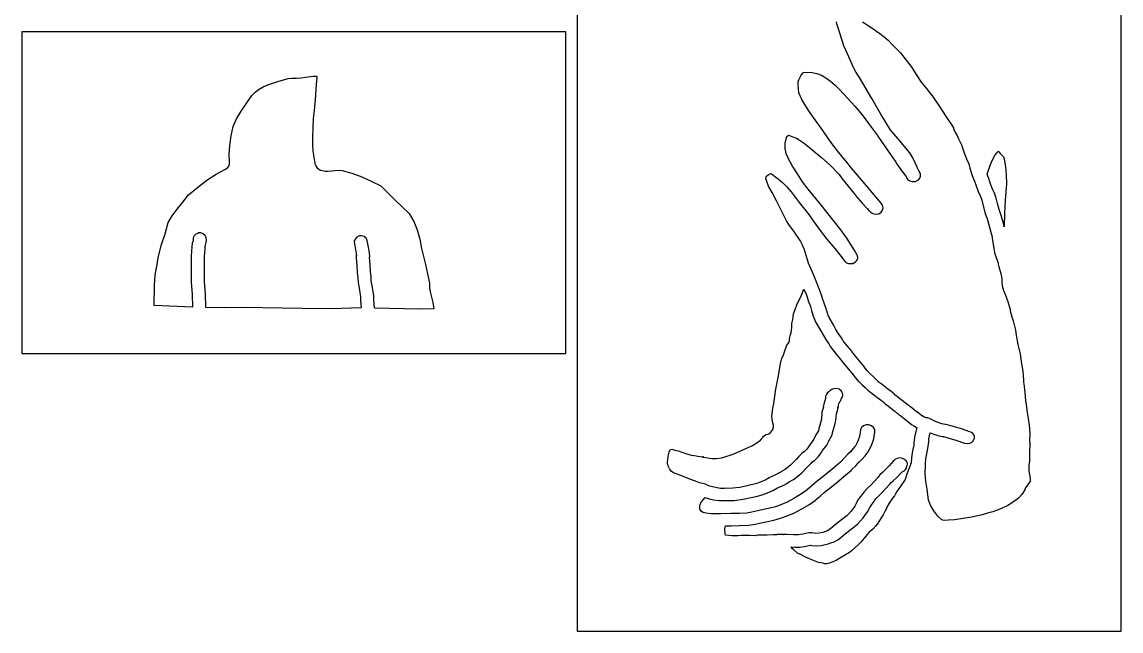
# Model space of a CAD drawing. Extents: x -186 to 210, y 0 to 2266.
# Drawn here: x -186 to 210, y 1261 to 1480.6 of the extents above; entities that cross this region are included whole.
import ezdxf

# ---------------------------------------------------------------- set-up
doc = ezdxf.new("R2010")
doc.units = 0

msp = doc.modelspace()

# ---------------------------------------------------------------- linework, layer by layer
at = {"layer": 'Calque_1'}
for p, q in [((14.0001, 1507.04), (14.0001, 1479.04)), ((210, 1261.04), (210, 1507.04)), ((14.0001, 1479.04), (14.0001, 1477.04)), ((107.634212, 1479.864681), (107.525629, 1480.638034)), ((108.234, 1478.04), (107.634212, 1479.864681)), ((108.551, 1476.86), (108.234202, 1478.03874)), ((116.807, 1480.56), (119.907395, 1478.674876)), ((119.907395, 1478.674876), (123.05729, 1476.42229)), ((9.99979, 1477.04), (-186, 1477.04)), ((-186, 1477.04), (-186, 1361.04)), ((9.99979, 1361.04), (9.99979, 1477.04)), ((14.0001, 1477.04), (14.0001, 1357.04)), ((109.716, 1473.11), (108.5502, 1476.85189)), ((123.057, 1476.42), (124.6735, 1475.17458)), ((124.673, 1475.17), (126.166988, 1473.887201)), ((126.166988, 1473.887201), (127.7203, 1472.30195)), ((110.084, 1471.9), (109.7166, 1473.11182)), ((111.415, 1469.04), (110.0833, 1471.90236)), ((127.721, 1472.31), (130.5141, 1469.49211)), ((130.514, 1469.49), (132.638424, 1466.851344)), ((113.573, 1464.19), (111.4155, 1469.03774)), ((132.638424, 1466.851344), (134.61299, 1464.10738)), ((94.665, 1461.18), (95.1802, 1461.936322)), ((95.1802, 1461.936322), (95.342559, 1462.153318)), ((95.342559, 1462.153318), (95.335699, 1462.17425)), ((95.3357, 1462.18), (95.647538, 1462.351764)), ((95.647538, 1462.351764), (96.2566, 1462.436831)), ((96.2566, 1462.44), (98.6559, 1462.328902)), ((98.6559, 1462.32), (100.358631, 1462.018324)), ((100.358631, 1462.018324), (102.038524, 1461.38266)), ((102.038524, 1461.38266), (103.700002, 1460.444395)), ((114.553, 1462.38657), (113.5734, 1464.19606)), ((115.718, 1460.51), (114.553, 1462.38657)), ((134.613, 1464.11), (136.154125, 1461.611755)), ((136.154125, 1461.611755), (137.972, 1458.91134)), ((-99.057937, 1457.165289), (-97.422866, 1457.902705)), ((-97.422866, 1457.902705), (-93.862912, 1459.115708)), ((-93.862912, 1459.115708), (-90.0585, 1460.1626)), ((-90.0581, 1460.16), (-88.720001, 1460.343654)), ((-88.720001, 1460.343654), (-87.0273, 1460.360501)), ((-87.0273, 1460.36), (-85.405498, 1460.428503)), ((-85.405498, 1460.428503), (-83.83543, 1460.620849)), ((-83.83543, 1460.620849), (-81.06281, 1460.992089)), ((-81.0628, 1460.99), (-80.0272, 1460.99)), ((-80.0529, 1458.06), (-80.405538, 1452.503129)), ((-79.8131, 1460.55), (-80.0529, 1458.0634)), ((-80.0272, 1460.99), (-80.041011, 1460.992646)), ((-80.041, 1460.99), (-79.766098, 1460.94899)), ((-79.8031, 1460.57), (-79.813101, 1460.544865)), ((-79.7661, 1460.95), (-79.803102, 1460.571197)), ((93.6547, 1457.9), (93.671162, 1458.87742)), ((93.8852, 1455.05), (93.654701, 1457.89789)), ((93.671162, 1458.87742), (93.939399, 1459.72419)), ((93.9394, 1459.72), (94.664998, 1461.18037)), ((103.700002, 1460.444395), (105.34749, 1459.23491)), ((105.347, 1459.24), (106.962664, 1457.813149)), ((106.962664, 1457.813149), (108.527045, 1456.251377)), ((120.227, 1452.97), (115.7177, 1460.50805)), ((137.972, 1458.91), (139.7377, 1456.72822)), ((-107.074664, 1448.370771), (-103.12751, 1454.0914)), ((-103.128, 1454.1), (-101.931798, 1455.291386)), ((-101.931798, 1455.291386), (-100.568012, 1456.303999)), ((-100.568012, 1456.303999), (-99.057937, 1457.165289)), ((95.0179, 1452.58), (93.8852, 1455.04909)), ((108.527045, 1456.251377), (111.50999, 1453.01971)), ((139.737, 1456.73), (142.257399, 1453.429848)), ((142.257399, 1453.429848), (144.63649, 1450.08132)), ((-80.405538, 1452.503129), (-80.897298, 1447.412)), ((96.421687, 1450.171287), (95.0179, 1452.57961)), ((97.9847, 1447.86), (96.421687, 1450.171287)), ((111.51, 1453.02), (114.0928, 1450.195342)), ((114.0928, 1450.195342), (116.6729, 1447.04931)), ((123.503692, 1447.308327), (120.22691, 1452.973)), ((144.637, 1450.08), (147.0405, 1446.3252)), ((-109.956, 1442.86), (-108.745736, 1445.622399)), ((-108.745736, 1445.622399), (-107.074664, 1448.370771)), ((-80.9183, 1447.17), (-81.219501, 1442.98112)), ((-80.8973, 1447.4), (-80.918308, 1447.228894)), ((-80.9183, 1447.23), (-80.9183, 1447.17)), ((-80.8973, 1447.41), (-80.8973, 1447.4)), ((-80.8973, 1447.4), (-80.8973, 1447.4)), ((102.525, 1441.39), (97.98471, 1447.86609)), ((116.673, 1447.05), (119.352061, 1443.44418)), ((126.856, 1441.8), (123.503692, 1447.308327)), ((147.04, 1446.32), (149.2977, 1442.98274)), ((-110.608231, 1439.476665), (-109.9561, 1442.8677)), ((-81.2295, 1442.87), (-81.3536, 1438.54372)), ((-81.2195, 1442.98), (-81.229501, 1442.877077)), ((119.352061, 1443.44418), (122.21689, 1439.67165)), ((129.623, 1438.59), (126.8558, 1441.79857)), ((149.298, 1442.99), (149.644199, 1442.385401)), ((149.644, 1442.38), (149.684, 1442.158306)), ((149.684, 1442.16), (150.150701, 1441.01745)), ((-111.112949, 1436.034791), (-110.608231, 1439.476665)), ((-81.3536, 1438.55), (-81.300601, 1436.2535)), ((89.0166, 1436.89), (89.336537, 1438.493881)), ((89.336537, 1438.493881), (89.621299, 1439.32914)), ((89.6213, 1439.33), (90.173699, 1439.723779)), ((90.1737, 1439.72), (90.186691, 1439.734023)), ((90.186691, 1439.734023), (90.1867, 1439.73)), ((90.1867, 1439.73), (91.8042, 1439.175513)), ((91.8042, 1439.18), (93.033, 1438.707693)), ((93.033, 1438.71), (94.432655, 1437.871495)), ((94.432655, 1437.871495), (95.816211, 1436.873655)), ((104.54535, 1438.46559), (102.525, 1441.3872)), ((106.548, 1435.77), (104.54535, 1438.46559)), ((122.217, 1439.67), (122.410299, 1439.446242)), ((122.411, 1439.45), (123.7204, 1437.45065)), ((133.851, 1433.44), (129.6233, 1438.59162)), ((150.151, 1441.02), (150.919399, 1439.59681)), ((150.919, 1439.59), (151.417699, 1438.4216)), ((151.418, 1438.42), (152.5962, 1436.00258)), ((-111.358468, 1432.817446), (-111.112949, 1436.034791)), ((-81.3006, 1436.25), (-81.1574, 1434.11159)), ((-81.1574, 1434.11), (-81.147399, 1434.025016)), ((-81.1474, 1434.03), (-80.493203, 1429.62311)), ((88.99655, 1434.898696), (89.0166, 1436.88597)), ((89.3215, 1433.11), (88.99655, 1434.898696)), ((95.816211, 1436.873655), (98.64719, 1434.55729)), ((98.6472, 1434.55), (102.038145, 1431.749255)), ((108.827805, 1432.879673), (106.54781, 1435.77203)), ((123.72, 1437.45), (126.9741, 1432.84512)), ((152.596, 1436.01), (152.916399, 1435.197122)), ((152.917, 1435.19), (152.979, 1434.84636)), ((152.979, 1434.85), (153.438398, 1433.39323)), ((165.229688, 1433.453139), (165.6805, 1433.93016)), ((165.679, 1433.96), (165.689001, 1433.942538)), ((165.689001, 1433.942538), (165.679, 1433.96)), ((165.681, 1433.93), (165.691001, 1433.942965)), ((165.691001, 1433.942965), (165.689, 1433.94)), ((165.689, 1433.94), (165.914898, 1433.808238)), ((165.915, 1433.81), (166.4529, 1433.202279)), ((-111.233, 1430.1), (-111.358468, 1432.817446)), ((-111.247285, 1429.316177), (-111.2325, 1430.1014)), ((-80.4932, 1429.62), (-80.483199, 1429.587985)), ((-80.4832, 1429.59), (-80.473199, 1429.575977)), ((-80.4732, 1429.57), (-80.3223, 1429.103408)), ((89.39845, 1433.044857), (89.321502, 1433.115356)), ((89.7277, 1432.38), (89.39845, 1433.044857)), ((90.1509, 1431.27), (89.727699, 1432.38157)), ((91.617714, 1428.591625), (90.15091, 1431.26189)), ((102.038145, 1431.749255), (105.17229, 1428.95706)), ((111.703, 1429.39), (108.827805, 1432.879673)), ((126.974, 1432.84), (128.6406, 1430.38898)), ((128.641, 1430.39), (128.8394, 1430.072712)), ((128.839, 1430.07), (129.345999, 1429.225081)), ((134.979851, 1431.60703), (133.851, 1433.43857)), ((135.839, 1429.83), (134.979851, 1431.60703)), ((136.545, 1428.21), (135.8391, 1429.82385)), ((153.438, 1433.39), (154.379324, 1431.212723)), ((154.379324, 1431.212723), (155.163, 1429.4347)), ((162.990737, 1429.241529), (163.69033, 1430.891639)), ((163.69033, 1430.891639), (164.5101, 1432.43224)), ((164.51, 1432.43), (165.229688, 1433.453139)), ((166.453, 1433.2), (167.6752, 1431.94736)), ((167.675, 1431.95), (167.664999, 1431.977914)), ((167.665, 1431.98), (167.675001, 1431.952086)), ((167.675, 1431.95), (167.876498, 1431.09373)), ((167.877, 1431.09), (168.353763, 1428.346726)), ((-119.401558, 1423.503036), (-116.030534, 1425.758979)), ((-116.030534, 1425.758979), (-112.6341, 1427.55599)), ((-112.634, 1427.56), (-111.977794, 1427.991517)), ((-111.977794, 1427.991517), (-111.505636, 1428.594896)), ((-111.505636, 1428.594896), (-111.247285, 1429.316177)), ((-80.3223, 1429.11), (-80.2373, 1428.9136)), ((-80.2373, 1428.91), (-80.158298, 1428.763712)), ((-80.1583, 1428.76), (-79.721651, 1428.103678)), ((-79.721651, 1428.103678), (-79.186301, 1427.5916)), ((-79.1863, 1427.6), (-79.087301, 1427.546978)), ((-79.0873, 1427.54), (-78.733301, 1427.314708)), ((-78.7333, 1427.32), (-78.389099, 1427.170114)), ((-78.3891, 1427.17), (-78.262502, 1427.114993)), ((-78.2625, 1427.11), (-76.7566, 1426.818509)), ((-76.7566, 1426.82), (-76.202701, 1426.809946)), ((-76.2027, 1426.81), (-75.966001, 1426.81)), ((-75.966, 1426.81), (-74.3976, 1426.915886)), ((-74.3976, 1426.92), (-72.062312, 1427.095154)), ((-72.062312, 1427.095154), (-70.6475, 1427.086396)), ((-70.6475, 1427.08), (-67.094118, 1426.064762)), ((-67.094118, 1426.064762), (-63.596383, 1424.758109)), ((82.9674, 1425.54), (83.929598, 1425.960131)), ((83.9296, 1425.96), (85.1507, 1425.015359)), ((93.3828, 1425.84), (91.617714, 1428.591625)), ((95.265025, 1422.971573), (93.3828, 1425.84122)), ((105.172, 1428.96), (108.3925, 1425.57778)), ((112.804, 1427.95), (111.7033, 1429.38507)), ((114.351, 1426.13), (112.8043, 1427.9557)), ((116.463, 1423.61), (114.351, 1426.12923)), ((129.346, 1429.23), (131.1221, 1426.65963)), ((131.122, 1426.66), (132.085201, 1425.41977)), ((136.592, 1428.08), (136.545, 1428.21798)), ((137.067, 1427.19), (136.5921, 1428.073152)), ((137.502, 1426.32), (137.066401, 1427.187621)), ((137.657, 1425.92), (137.501999, 1426.320499)), ((137.732, 1425.7), (137.594999, 1426.049329)), ((137.595, 1426.05), (137.616987, 1426.009201)), ((137.617, 1426.01), (137.657002, 1425.911813)), ((137.657, 1425.91), (137.657, 1425.92)), ((137.773, 1425.52), (137.732, 1425.704996)), ((137.732, 1425.7), (137.732, 1425.7)), ((155.163, 1429.44), (155.531211, 1427.914827)), ((155.531211, 1427.914827), (156.084299, 1425.93015)), ((156.084, 1425.93), (156.516598, 1424.88768)), ((161.732, 1425.69), (162.990737, 1429.241529)), ((162.15, 1424.68), (161.732401, 1425.68663)), ((168.353763, 1428.346726), (168.614901, 1425.49759)), ((-122.736578, 1420.954573), (-119.401558, 1423.503036)), ((-63.596383, 1424.758109), (-60.144056, 1423.208604)), ((-60.144056, 1423.208604), (-56.7269, 1421.46481)), ((82.0767, 1424.09), (82.1587, 1424.837235)), ((82.330225, 1423.115865), (82.076701, 1424.09462)), ((82.1587, 1424.84), (82.967398, 1425.544346)), ((82.9676, 1421.41), (82.330225, 1423.115865)), ((85.1507, 1425.02), (86.509812, 1424.034153)), ((86.509812, 1424.034153), (88.1531, 1422.60208)), ((88.1531, 1422.6), (89.597728, 1421.102858)), ((97.226, 1420.27), (95.265025, 1422.971573)), ((108.393, 1425.58), (109.5764, 1424.03642)), ((109.576, 1424.04), (114.3354, 1418.07707)), ((121.683, 1417.56), (116.46261, 1423.60927)), ((132.085, 1425.42), (132.559897, 1424.758013)), ((132.56, 1424.76), (132.646, 1424.634958)), ((132.646, 1424.63), (132.659996, 1424.585603)), ((132.66, 1424.59), (132.725, 1424.434954)), ((132.725, 1424.43), (132.835598, 1424.220186)), ((132.836, 1424.22), (133.074799, 1423.89496)), ((133.075, 1423.9), (133.3075, 1423.672115)), ((133.307, 1423.67), (133.962301, 1423.261748)), ((133.962301, 1423.261748), (134.752399, 1423.040054)), ((134.752399, 1423.040054), (135.980199, 1423.116571)), ((135.980199, 1423.116571), (137.045799, 1423.667433)), ((137.045799, 1423.667433), (137.541897, 1424.260681)), ((137.541897, 1424.260681), (137.779098, 1424.941268)), ((137.798, 1425.25), (137.772997, 1425.517679)), ((137.779, 1424.94), (137.797997, 1425.247472)), ((156.517, 1424.89), (156.517, 1424.89)), ((156.517, 1424.89), (156.517, 1424.89)), ((156.517, 1424.89), (156.517, 1424.89)), ((156.517, 1424.89), (156.517, 1424.89)), ((156.517, 1424.89), (156.517, 1424.89)), ((156.517, 1424.89), (156.517, 1424.89)), ((156.517, 1424.88), (157.2151, 1423.20207)), ((157.215, 1423.21), (157.779297, 1421.4737)), ((162.208, 1424.54), (162.150001, 1424.678509)), ((162.862, 1422.58), (162.2078, 1424.54524)), ((163.432, 1420.89), (162.862001, 1422.57362)), ((168.767, 1422.29), (168.539101, 1419.34397)), ((168.615, 1425.5), (168.767498, 1422.28365)), ((168.767, 1422.29), (168.767, 1422.29)), ((-128.064326, 1415.556586), (-126.02571, 1418.27626)), ((-126.025, 1418.28), (-122.736578, 1420.954573)), ((-56.7269, 1421.47), (-51.656691, 1416.459357)), ((84.257688, 1419.048542), (82.9676, 1421.40341)), ((85.8294, 1416.12), (84.257688, 1419.048542)), ((89.597728, 1421.102858), (91.109282, 1419.299317)), ((91.109282, 1419.299317), (94.07529, 1415.51772)), ((101.732, 1414.86), (97.22591, 1420.27469)), ((114.336, 1418.07), (116.795861, 1415.107802)), ((157.779, 1421.47), (158.475099, 1419.46541)), ((158.476, 1419.46), (159.341599, 1417.6679)), ((163.977, 1419.77), (163.432401, 1420.89861)), ((164.301, 1419.09), (163.976899, 1419.760797)), ((164.858, 1417.53), (164.300502, 1419.0989)), ((168.539, 1419.34), (168.2708, 1416.28589)), ((-130.091567, 1413.079642), (-128.064326, 1415.556586)), ((-51.656691, 1416.459357), (-46.4505, 1411.52853)), ((87.2931, 1413.236769), (85.8294, 1416.11817)), ((94.0753, 1415.52), (97.55929, 1411.19833)), ((109.013, 1405.68), (101.73171, 1414.86129)), ((116.795861, 1415.107802), (118.53009, 1413.36119)), ((123.531, 1415.22), (121.6826, 1417.55828)), ((124.108047, 1414.474499), (123.531703, 1415.22301)), ((124.311, 1413.59), (124.108047, 1414.474499)), ((159.341, 1417.67), (159.8081, 1416.3491)), ((159.808, 1416.35), (160.9728, 1411.86762)), ((165.517826, 1415.106504), (164.8585, 1417.5302)), ((166.06, 1412.93), (165.517826, 1415.106504)), ((168.271, 1416.28), (168.024638, 1411.518478)), ((-133.325, 1408.31), (-131.910703, 1410.709443)), ((-131.910703, 1410.709443), (-130.091567, 1413.079642)), ((-46.4505, 1411.53), (-44.811098, 1408.697894)), ((88.821, 1410.13), (87.2931, 1413.236769)), ((89.459164, 1408.891317), (88.82101, 1410.1343)), ((97.5593, 1411.2), (98.877, 1409.23579)), ((118.53, 1413.36), (119.0679, 1412.760111)), ((119.068, 1412.76), (119.376501, 1412.461789)), ((119.376, 1412.47), (119.797086, 1411.978244)), ((119.797086, 1411.978244), (120.341845, 1411.606548)), ((120.341845, 1411.606548), (120.978455, 1411.371257)), ((120.978455, 1411.371257), (121.6751, 1411.28872)), ((121.675, 1411.28), (122.700842, 1411.460942)), ((122.700842, 1411.460942), (123.538555, 1411.954321)), ((123.538555, 1411.954321), (124.103366, 1412.686087)), ((124.103366, 1412.686087), (124.3105, 1413.58219)), ((160.973, 1411.87), (161.788, 1409.6397)), ((166.822, 1410.86), (166.059702, 1412.9229)), ((167.284, 1409.27), (166.821501, 1410.86628)), ((168.024638, 1411.518478), (167.945902, 1406.71263)), ((-134.428808, 1404.190511), (-133.3248, 1408.3123)), ((-44.811098, 1408.697894), (-43.578296, 1405.609428)), ((90.292534, 1407.600044), (89.459164, 1408.891317)), ((92.296214, 1404.839893), (90.292534, 1407.600044)), ((98.877, 1409.23), (101.2805, 1405.90102)), ((101.28, 1405.9), (104.0328, 1402.32548)), ((161.788, 1409.64), (162.266998, 1407.96569)), ((162.267, 1407.96), (162.7331, 1406.09501)), ((162.733, 1406.1), (163.2508, 1404.32441)), ((167.397, 1408.88), (167.284399, 1409.268117)), ((167.848, 1407.05), (167.396902, 1408.87419)), ((167.946, 1406.72), (167.847998, 1407.056391)), ((-135.670788, 1400.343996), (-134.428808, 1404.190511)), ((-124.32, 1401.85), (-124.373999, 1401.732684)), ((-124.273592, 1402.734728), (-124.3202, 1401.8443)), ((-123.92034, 1403.523463), (-124.273592, 1402.734728)), ((-123.311218, 1404.136541), (-123.92034, 1403.523463)), ((-122.497, 1404.5), (-123.311218, 1404.136541)), ((-121.544061, 1404.527499), (-122.4967, 1404.5025)), ((-120.685569, 1404.196769), (-121.544061, 1404.527499)), ((-120.013717, 1403.568279), (-120.685569, 1404.196769)), ((-119.621, 1402.7), (-120.013717, 1403.568279)), ((-119.525409, 1401.87283), (-119.620801, 1402.69932)), ((-119.582539, 1401.134418), (-119.525409, 1401.87283)), ((-65.9826, 1402.3), (-66.266751, 1401.407562)), ((-65.378517, 1403.019994), (-65.9826, 1402.30428)), ((-64.5465, 1403.45), (-65.378517, 1403.019994)), ((-63.613365, 1403.524212), (-64.54648, 1403.445343)), ((-62.7211, 1403.24), (-63.613365, 1403.524212)), ((-62.005546, 1402.641895), (-62.72112, 1403.24594)), ((-61.5756, 1401.81), (-62.005546, 1402.641895)), ((-43.578296, 1405.609428), (-42.686949, 1402.328597)), ((-42.686949, 1402.328597), (-42.07191, 1398.9194)), ((94.334639, 1401.788369), (92.296214, 1404.839893)), ((104.033, 1402.33), (106.829645, 1398.85544)), ((111.243814, 1402.661783), (109.01371, 1405.6817)), ((113.201, 1399.45), (111.243814, 1402.661783)), ((163.251, 1404.32), (163.534699, 1403.0735)), ((163.535, 1403.08), (163.615999, 1402.5788)), ((163.616, 1402.58), (164.213399, 1398.85721)), ((-136.727573, 1396.676058), (-135.670788, 1400.343996)), ((-124.935, 1398.29), (-125.064199, 1395.7228)), ((-124.821, 1399.320476), (-124.935201, 1398.29002)), ((-124.774775, 1399.477516), (-124.821, 1399.320476)), ((-124.744, 1399.4), (-124.774775, 1399.477516)), ((-124.650014, 1400.855339), (-124.744001, 1399.3968)), ((-124.374, 1401.73), (-124.650014, 1400.855339)), ((-120.266, 1395.58), (-120.1487, 1397.9169)), ((-120.149, 1397.92), (-120.018912, 1398.412614)), ((-120.018912, 1398.412614), (-119.966599, 1399.78859)), ((-119.967, 1399.79), (-119.8585, 1400.103187)), ((-119.858, 1400.1), (-119.582539, 1401.134418)), ((-66.266751, 1401.407562), (-66.187699, 1400.47432)), ((-66.1877, 1400.48), (-65.8482, 1398.6026)), ((-65.8482, 1398.6), (-65.485999, 1396.3407)), ((-61.1064, 1399.35), (-61.575601, 1401.8093)), ((-60.7715, 1397.25), (-61.106399, 1399.35261)), ((-42.0719, 1398.92), (-41.957198, 1398.457006)), ((-41.9572, 1398.45), (-40.587776, 1393.186496)), ((95.211441, 1400.132883), (94.334639, 1401.788369)), ((95.9104, 1398.38), (95.211441, 1400.132883)), ((97.3946, 1393.61), (95.9104, 1398.37771)), ((106.829645, 1398.85544), (109.15049, 1396.00173)), ((114.302, 1397.68), (113.2008, 1399.4427)), ((164.213, 1398.85), (164.265001, 1398.29599)), ((164.265, 1398.3), (164.4237, 1397.390496)), ((-137.276, 1393.09), (-137.085529, 1394.878837)), ((-137.085529, 1394.878837), (-136.727573, 1396.676058)), ((-125.064, 1395.72), (-125.022, 1386.79231)), ((-120.226, 1386.99), (-120.266002, 1395.5826)), ((-65.532769, 1396.511714), (-65.560301, 1396.443118)), ((-65.560301, 1396.443118), (-65.547, 1395.573715)), ((-65.547, 1395.57), (-65.536999, 1395.46041)), ((-65.537, 1395.47), (-65.319899, 1392.8583)), ((-65.486, 1396.34), (-65.532769, 1396.511714)), ((-60.677298, 1396.04766), (-60.771508, 1397.24288)), ((-60.7505, 1395.8), (-60.677298, 1396.04766)), ((-60.5257, 1393.06), (-60.7505, 1395.80089)), ((109.151, 1396), (109.738599, 1395.160293)), ((109.738, 1395.16), (110.089387, 1394.655585)), ((110.089387, 1394.655585), (110.735301, 1394.0479)), ((110.736, 1394.05), (111.142698, 1393.787507)), ((113.355499, 1393.556996), (114.383399, 1394.085606)), ((114.676913, 1397.0457), (114.302301, 1397.686685)), ((114.383399, 1394.085606), (114.7358, 1394.449884)), ((114.805, 1396.76), (114.522902, 1397.10671)), ((114.523, 1397.11), (114.676913, 1397.0457)), ((114.736, 1394.45), (114.956099, 1394.799911)), ((115.035, 1396.32), (114.805001, 1396.76188)), ((114.956, 1394.8), (115.140563, 1395.348203)), ((115.157, 1395.71), (115.034998, 1396.314122)), ((115.140563, 1395.348203), (115.156602, 1395.710986)), ((164.424, 1397.39), (164.977899, 1395.70432)), ((164.978, 1395.7), (165.47, 1394.39881)), ((165.47, 1394.4), (165.699399, 1393.738595)), ((-137.999912, 1389.247531), (-137.356401, 1392.5919)), ((-137.357, 1392.59), (-137.276001, 1393.09329)), ((-65.3199, 1392.85), (-65.208802, 1390.23931)), ((-65.2088, 1390.24), (-64.9851, 1388.2996)), ((-60.4317, 1390.69), (-60.525698, 1393.05881)), ((-60.2048, 1388.72), (-60.431701, 1390.68889)), ((-40.587776, 1393.186496), (-39.223, 1386.4719)), ((98.212175, 1391.747694), (97.3946, 1393.60719)), ((99.1976, 1389.58), (98.212175, 1391.747694)), ((111.142, 1393.78), (111.753398, 1393.54378)), ((111.754, 1393.55), (112.383401, 1393.454009)), ((112.383, 1393.45), (112.83, 1393.460054)), ((112.83, 1393.46), (113.355499, 1393.556996)), ((165.699, 1393.74), (165.688999, 1393.780005)), ((165.688999, 1393.780005), (165.699, 1393.74)), ((165.699, 1393.74), (165.755999, 1393.312196)), ((165.756, 1393.31), (165.9891, 1392.35811)), ((165.989, 1392.36), (166.021001, 1392.256601)), ((166.021, 1392.26), (166.729498, 1389.9599)), ((166.73, 1389.96), (167.094799, 1387.94261)), ((-138.269849, 1385.747189), (-137.999912, 1389.247531)), ((-125.022, 1386.79), (-124.692801, 1382.32109)), ((-119.9, 1382.57), (-120.226599, 1386.98999)), ((-64.9851, 1388.3), (-64.8961, 1386.69898)), ((-64.8961, 1386.7), (-64.388212, 1383.835895)), ((-60.1308, 1387.26), (-60.204799, 1388.71989)), ((-59.659124, 1384.828489), (-60.1308, 1387.26131)), ((-39.223, 1386.48), (-39.173124, 1384.577987)), ((99.6234, 1388.32), (99.197601, 1389.58809)), ((101.503, 1383.74), (99.6235, 1388.32059)), ((167.094, 1387.94), (167.087626, 1386.951098)), ((167.087626, 1386.951098), (167.190001, 1385.4693)), ((-138.331, 1378.37), (-138.269849, 1385.747189)), ((-124.693, 1382.32), (-124.5582, 1377.76732)), ((-119.74, 1377.65), (-119.8997, 1382.5691)), ((-64.388212, 1383.835895), (-64.006702, 1381.5288)), ((-59.2167, 1381.81), (-59.659124, 1384.828489)), ((-39.173124, 1384.577987), (-38.850014, 1382.77125)), ((-38.850014, 1382.77125), (-37.9848, 1379.47011)), ((93.232513, 1378.568375), (94.8266, 1382.10409)), ((94.8266, 1382.11), (95.772799, 1384.23029)), ((95.7725, 1384.22), (96.5088, 1382.42679)), ((95.7728, 1384.23), (95.772535, 1384.22021)), ((96.5088, 1382.42), (96.980099, 1381.02221)), ((102.185, 1381.71), (101.5029, 1383.7316)), ((167.19, 1385.47), (167.634899, 1383.7559)), ((167.635, 1383.76), (168.1079, 1382.7058)), ((168.108, 1382.7), (169.1752, 1379.839535)), ((-124.558, 1377.77), (-138.3313, 1378.366291)), ((-64.0067, 1381.53), (-64.028713, 1380.07892)), ((-64.0287, 1380.08), (-63.7884, 1377.5178)), ((-59.2347, 1380.28), (-59.216708, 1381.81469)), ((-58.9598, 1377.47), (-59.234699, 1380.2817)), ((-37.9848, 1379.47), (-37.6448, 1377.1373)), ((92.547786, 1376.921344), (93.232513, 1378.568375)), ((96.9801, 1381.03), (97.450899, 1379.6321)), ((97.4509, 1379.63), (97.716499, 1378.945286)), ((97.7165, 1378.94), (98.067401, 1378.033115)), ((102.454, 1380.92), (102.1853, 1381.717294)), ((103.098, 1379.25), (102.4536, 1380.92021)), ((103.523, 1377.83), (103.097701, 1379.24391)), ((169.1752, 1379.839535), (170.0717, 1376.97532)), ((-113.162546, 1377.583236), (-119.7398, 1377.654071)), ((-106.597, 1377.68), (-113.162546, 1377.583236)), ((-106.49, 1377.68), (-106.597497, 1377.68)), ((-85.060475, 1377.266625), (-106.4896, 1377.678591)), ((-74.403194, 1377.225823), (-85.060475, 1377.266625)), ((-63.7884, 1377.52), (-74.403194, 1377.225823)), ((-48.251521, 1377.14018), (-58.9598, 1377.46401)), ((-42.934199, 1377.068596), (-48.251521, 1377.14018)), ((-37.6448, 1377.13), (-42.934199, 1377.068596)), ((91.713, 1373.36), (92.045298, 1375.3195)), ((92.0453, 1375.32), (92.547786, 1376.921344)), ((98.0674, 1378.04), (98.497898, 1376.55069)), ((98.4979, 1376.55), (99.103463, 1374.503309)), ((99.103463, 1374.503309), (100.0487, 1372.29701)), ((103.949, 1376.42), (103.523701, 1377.83391)), ((104.347, 1375.19), (103.948599, 1376.42399)), ((104.825, 1374.09), (104.347502, 1375.1835)), ((170.072, 1376.98), (170.127999, 1376.771694)), ((170.128, 1376.77), (170.106992, 1376.607784)), ((170.107, 1376.61), (170.189, 1375.94542)), ((170.189, 1375.94), (170.371401, 1375.120401)), ((170.371, 1375.12), (170.776098, 1373.86379)), ((91.2963, 1369.111348), (91.3797, 1370.79656)), ((91.3797, 1370.8), (91.449113, 1371.886722)), ((91.449113, 1371.886722), (91.713, 1373.3627)), ((100.049, 1372.3), (101.6551, 1369.55815)), ((106.412, 1371.38), (104.8245, 1374.08729)), ((107.286, 1369.76), (106.411601, 1371.3857)), ((170.776, 1373.87), (171.1435, 1372.824)), ((171.144, 1372.82), (172.0126, 1369.46935)), ((90.6056, 1366.16), (90.689082, 1366.99811)), ((90.689082, 1366.99811), (90.951299, 1367.85751)), ((90.9513, 1367.85), (91.2963, 1369.111348)), ((101.655, 1369.55), (101.925801, 1369.043482)), ((101.926, 1369.05), (103.5993, 1366.15562)), ((108.134, 1368.34), (107.286001, 1369.75385)), ((108.716, 1367.55), (108.1346, 1368.347903)), ((109.297, 1366.75), (108.715701, 1367.548406)), ((109.914, 1365.65), (109.297003, 1366.744)), ((172.012, 1369.47), (172.2343, 1367.6919)), ((172.235, 1367.69), (172.806499, 1364.26431)), ((88.3928, 1360.61), (89.195899, 1363.0512)), ((89.1959, 1363.05), (89.502487, 1363.790631)), ((89.502487, 1363.790631), (90.2749, 1365.0571)), ((90.2749, 1365.05), (90.52681, 1365.583385)), ((90.52681, 1365.583385), (90.6056, 1366.15328)), ((103.599, 1366.15), (104.161699, 1365.38009)), ((104.162, 1365.38), (104.723699, 1364.610011)), ((104.723, 1364.61), (105.368, 1363.47409)), ((105.368, 1363.48), (107.029187, 1361.318656)), ((111.31975, 1363.849561), (109.9145, 1365.65539)), ((112.965, 1361.85), (111.31975, 1363.849561)), ((172.806, 1364.27), (173.702598, 1360.93591)), ((-186, 1361.04), (9.99979, 1361.04)), ((87.430678, 1358.083962), (87.7732, 1359.30128)), ((87.7732, 1359.3), (88.3928, 1360.6049)), ((107.029187, 1361.318656), (108.5874, 1359.44262)), ((108.588, 1359.44), (109.539398, 1358.16098)), ((113.922, 1360.56), (112.9644, 1361.8473)), ((114.29, 1360.07), (113.9226, 1360.564003)), ((117.282, 1356.45), (114.2894, 1360.06939)), ((173.703, 1360.93), (174.1334, 1357.37721)), ((14.0001, 1357.04), (14.0001, 1261.04)), ((86.7273, 1353.68), (87.194, 1356.732058)), ((87.194, 1356.732058), (87.430678, 1358.083962)), ((109.539, 1358.16), (109.903799, 1357.669013)), ((109.904, 1357.67), (112.9839, 1353.9416)), ((118.444, 1354.98), (117.2824, 1356.4533)), ((119.585, 1353.74), (118.4439, 1354.97978)), ((174.133, 1357.38), (174.650299, 1354.6784)), ((174.651, 1354.68), (174.817899, 1351.43976)), ((85.5475, 1347.65), (86.2984, 1351.80268)), ((86.2984, 1351.8), (86.7273, 1353.67597)), ((112.984, 1353.94), (114.203537, 1352.404259)), ((114.203537, 1352.404259), (115.5709, 1350.91426)), ((115.571, 1350.92), (116.8717, 1349.70509)), ((120.808, 1352.6), (119.5854, 1353.73797)), ((121.981, 1351.45), (120.8074, 1352.60128)), ((122.522, 1350.92), (121.980899, 1351.450701)), ((123.89, 1349.89), (122.5222, 1350.91322)), ((174.817, 1351.44), (174.863, 1350.67009)), ((174.863, 1350.67), (174.969, 1350.101014)), ((85.311937, 1345.513426), (85.5475, 1347.65541)), ((104.139, 1346.73), (103.724999, 1346.184906)), ((104.716, 1347.28), (104.139802, 1346.731705)), ((104.946, 1347.48), (104.716101, 1347.274313)), ((105.173, 1347.72), (104.945599, 1347.485897)), ((105.387989, 1347.912434), (105.173202, 1347.717002)), ((105.939, 1348.21), (105.387989, 1347.912434)), ((106.486, 1348.38), (105.9392, 1348.208391)), ((107.353, 1348.44), (106.485403, 1348.382003)), ((108.404303, 1348.163508), (107.352703, 1348.434203)), ((109.18, 1347.61), (108.404303, 1348.163508)), ((109.549, 1347.09), (109.179999, 1347.6166)), ((109.691, 1346.7), (109.5494, 1347.082905)), ((109.749, 1346.25), (109.691001, 1346.700082)), ((116.871, 1349.7), (117.807899, 1348.786898)), ((117.808, 1348.79), (118.744399, 1347.876395)), ((118.745, 1347.87), (120.3351, 1346.66332)), ((120.335, 1346.67), (121.4729, 1345.771899)), ((125.316, 1348.76), (123.8902, 1349.88808)), ((125.477, 1348.62), (125.3163, 1348.760123)), ((127.151, 1347.39), (125.4767, 1348.6219)), ((127.194, 1347.36), (127.151, 1347.392993)), ((128.33, 1346.46), (127.1941, 1347.358101)), ((128.802, 1345.99), (128.329701, 1346.464397)), ((174.969, 1350.1), (175.1054, 1349.195682)), ((175.106, 1349.19), (175.177998, 1348.09441)), ((175.178, 1348.1), (175.300502, 1346.9869)), ((175.3, 1346.99), (175.3, 1346.95)), ((175.3, 1346.95), (175.449799, 1345.78062)), ((84.5843, 1341.42), (84.911899, 1343.0706)), ((84.9119, 1343.08), (85.311937, 1345.513426)), ((102.962, 1342.77), (102.682025, 1341.82296)), ((103.26, 1344.02), (102.962402, 1342.77249)), ((103.562, 1344.88), (103.259698, 1344.018597)), ((103.725, 1346.18), (103.544651, 1345.623525)), ((103.544651, 1345.623525), (103.561702, 1344.88129)), ((108.235975, 1342.388939), (108.3253, 1342.90011)), ((108.326, 1342.9), (108.6738, 1343.711794)), ((108.673, 1343.71), (108.989943, 1344.180776)), ((108.989943, 1344.180776), (109.160301, 1344.702213)), ((109.161, 1344.7), (109.2788, 1344.892193)), ((109.279, 1344.89), (109.327998, 1344.969983)), ((109.328, 1344.97), (109.429301, 1345.13592)), ((109.429, 1345.14), (109.5892, 1345.479486)), ((109.589, 1345.48), (109.710999, 1345.873303)), ((109.711, 1345.87), (109.748999, 1346.252905)), ((121.473, 1345.77), (121.622302, 1345.630512)), ((121.473, 1345.77), (121.473, 1345.77)), ((121.622, 1345.63), (121.772361, 1345.505421)), ((121.766, 1345.52), (121.792009, 1345.50095)), ((121.772361, 1345.505421), (121.766198, 1345.51578)), ((121.792, 1345.5), (121.9688, 1345.370804)), ((121.969, 1345.37), (123.6598, 1344.12461)), ((123.66, 1344.12), (123.67, 1344.12)), ((123.67, 1344.12), (124.626499, 1343.365489)), ((124.584888, 1343.435134), (124.468401, 1343.560711)), ((124.469, 1343.56), (124.587398, 1343.434402)), ((124.626, 1343.37), (124.584888, 1343.435134)), ((124.587, 1343.43), (125.032402, 1342.956687)), ((125.032, 1342.96), (126.1684, 1342.031314)), ((128.816, 1345.99), (128.802004, 1345.99)), ((128.806, 1345.99), (128.943501, 1345.834901)), ((128.944, 1345.84), (128.806499, 1345.995099)), ((129.762, 1345.22), (128.815801, 1345.990492)), ((131.177, 1344.17), (129.7626, 1345.21799)), ((133.326, 1342.45), (131.1768, 1344.1709)), ((133.388, 1342.43), (133.326, 1342.44905)), ((175.449, 1345.35), (175.449, 1345.22)), ((175.449, 1345.22), (175.459001, 1345.116098)), ((175.473, 1345.5), (175.449002, 1345.353818)), ((175.45, 1345.78), (175.472992, 1345.492583)), ((175.459, 1345.11), (175.469001, 1345.032001)), ((175.469, 1345.03), (175.566001, 1344.310599)), ((175.566, 1344.32), (175.642999, 1343.752099)), ((175.643, 1343.75), (175.63988, 1343.696445)), ((175.63988, 1343.696445), (175.701999, 1343.403793)), ((175.702, 1343.4), (175.738999, 1343.264613)), ((175.739, 1343.27), (175.771001, 1343.179989)), ((175.771, 1343.18), (175.863998, 1342.598103)), ((175.864, 1342.59), (176.218001, 1339.7896)), ((84.1673, 1338.39), (84.4628, 1340.3485)), ((84.4628, 1340.35), (84.584299, 1341.4264)), ((102.247, 1339.95), (102.0335, 1337.37492)), ((102.759, 1341.74), (102.246402, 1339.95621)), ((102.682025, 1341.82296), (102.694728, 1341.666494)), ((102.694728, 1341.666494), (102.758898, 1341.7318)), ((102.759, 1341.73), (102.805998, 1341.877293)), ((102.806, 1341.88), (102.759002, 1341.732707)), ((107.249, 1336.95), (107.433999, 1339.32921)), ((107.434, 1339.33), (107.937398, 1340.99039)), ((107.914, 1341.34), (108.235975, 1342.388939)), ((108.108913, 1341.741548), (107.914008, 1341.337794)), ((107.937, 1340.99), (108.108913, 1341.741548)), ((126.169, 1342.03), (126.924998, 1341.469296)), ((126.925, 1341.47), (127.593699, 1340.973907)), ((127.594, 1340.97), (128.5696, 1340.189692)), ((128.569, 1340.19), (128.767001, 1340.032414)), ((128.767, 1340.04), (128.887899, 1339.906677)), ((128.888, 1339.9), (129.010499, 1339.788399)), ((129.011, 1339.79), (129.183, 1339.651517)), ((129.183, 1339.65), (129.5241, 1339.3901)), ((129.524, 1339.39), (129.9095, 1339.115495)), ((129.909, 1339.12), (129.972, 1339.086001)), ((129.972, 1339.08), (130.681498, 1338.554909)), ((130.682, 1338.56), (133.2147, 1336.571)), ((133.46, 1342.35), (133.387999, 1342.432021)), ((134.155, 1341.84), (133.459401, 1342.348502)), ((136.828, 1339.74), (134.1553, 1341.83809)), ((138.008, 1338.81), (136.8278, 1339.743793)), ((138.89, 1338.23), (138.008402, 1338.803007)), ((176.218, 1339.79), (176.5834, 1337.6114)), ((84.4711, 1336.59), (84.167301, 1338.39038)), ((84.756501, 1335.27385), (84.471102, 1336.5853)), ((84.735616, 1334.47941), (84.756501, 1335.27385)), ((101.695, 1336.07), (101.155499, 1334.0561)), ((102.033, 1337.38), (101.695101, 1336.06799)), ((106.222, 1332.93), (106.877798, 1335.41621)), ((106.877, 1335.41), (107.033614, 1335.90149)), ((107.033614, 1335.90149), (107.248501, 1336.94678)), ((117.209, 1334.99), (116.499217, 1334.372509)), ((118.146562, 1335.324469), (117.20907, 1334.981834)), ((119.169, 1335.34), (118.146562, 1335.324469)), ((120.13576, 1335.021162), (119.1684, 1335.3428)), ((120.855997, 1334.433735), (120.13576, 1335.021162)), ((133.214, 1336.57), (134.509, 1335.5272)), ((134.509, 1335.53), (135.317698, 1334.968211)), ((135.318, 1334.97), (136.280299, 1334.430489)), ((139.317, 1338.1), (138.889601, 1338.235387)), ((139.673, 1337.89), (139.317501, 1338.096719)), ((140.363165, 1337.829424), (139.6725, 1337.88879)), ((141.011, 1337.62), (140.363165, 1337.829424)), ((143.388989, 1336.495212), (141.01161, 1337.62341)), ((145.418, 1335.76), (143.388989, 1336.495212)), ((146.593, 1335.5), (145.4173, 1335.761487)), ((146.868, 1335.48), (146.593601, 1335.495081)), ((147.363, 1335.38), (146.8675, 1335.481812)), ((149.187, 1334.92), (147.3633, 1335.384581)), ((152.521114, 1333.866764), (149.18701, 1334.91081)), ((176.584, 1337.61), (176.630998, 1336.827099)), ((176.631, 1336.83), (176.798402, 1336.109117)), ((176.798, 1336.11), (177.078086, 1334.0485)), ((80.0458, 1329.845665), (80.9342, 1330.8521)), ((80.9342, 1330.86), (81.191499, 1331.235205)), ((81.1915, 1331.23), (81.220498, 1331.254871)), ((81.2205, 1331.26), (82.093801, 1331.928204)), ((82.0938, 1331.92), (82.2892, 1331.930054)), ((82.2892, 1331.93), (83.114225, 1332.166224)), ((83.114225, 1332.166224), (83.72265, 1332.546665)), ((83.72265, 1332.546665), (84.3371, 1333.26479)), ((84.3371, 1333.27), (84.472938, 1333.556633)), ((84.472938, 1333.556633), (84.434099, 1333.485503)), ((84.4341, 1333.48), (84.735616, 1334.47941)), ((100.087, 1331.7), (99.374401, 1330.1719)), ((100.939, 1333.2), (100.0874, 1331.69881)), ((101.156, 1334.05), (100.938902, 1333.195794)), ((104.809, 1329.79), (105.321575, 1330.627726)), ((105.321575, 1330.627726), (105.9066, 1331.79821)), ((105.907, 1331.8), (106.2217, 1332.92749)), ((115.793, 1331.11), (115.208787, 1329.41491)), ((116.125, 1333.57), (115.7932, 1331.1138)), ((116.499217, 1334.372509), (116.12523, 1333.57416)), ((121.261085, 1333.662641), (120.855997, 1334.433735)), ((120.951, 1330.33), (121.283298, 1332.78671)), ((121.283, 1332.79), (121.261085, 1333.662641)), ((135.626, 1330.85), (135.367103, 1328.87751)), ((136.393, 1334.39), (135.626101, 1330.85321)), ((136.28, 1334.43), (136.382301, 1334.396001)), ((136.383, 1334.39), (136.393, 1334.39)), ((140.812, 1330.31), (141.267199, 1332.45921)), ((141.267, 1332.45), (142.559637, 1331.94336)), ((142.559637, 1331.94336), (144.0043, 1331.521393)), ((144.005, 1331.53), (145.6024, 1331.1812)), ((145.602, 1331.18), (146.052598, 1331.124014)), ((146.053, 1331.12), (147.6332, 1330.716908)), ((147.633, 1330.72), (150.497582, 1329.808365)), ((155.477, 1332.85), (152.521114, 1333.866764)), ((156.086458, 1332.58137), (155.4767, 1332.8519)), ((156.583615, 1332.194021), (156.086458, 1332.58137)), ((156.945639, 1331.712636), (156.583615, 1332.194021)), ((157.15, 1331.16), (156.945639, 1331.712636)), ((157.024, 1330.03), (157.1759, 1330.589699)), ((157.176, 1330.59), (157.149991, 1331.163087)), ((177.204, 1331.98), (177.0531, 1329.869)), ((177.078086, 1334.0485), (177.204198, 1331.9774)), ((72.6339, 1325.88), (75.656545, 1327.156704)), ((75.656545, 1327.156704), (77.230192, 1327.92523)), ((77.230192, 1327.92523), (78.78749, 1328.8364)), ((78.7875, 1328.83), (80.0458, 1329.845665)), ((97.4313, 1327.43), (96.8309, 1326.573201)), ((97.8339, 1328.19), (97.4313, 1327.42681)), ((99.3744, 1330.17), (97.8339, 1328.19391)), ((102.43, 1326.07), (103.9715, 1328.05961)), ((103.972, 1328.06), (104.573062, 1329.197338)), ((104.573062, 1329.197338), (104.809699, 1329.79318)), ((113.493787, 1326.848286), (112.4708, 1325.5751)), ((114.126308, 1327.597419), (113.493787, 1326.848286)), ((114.294156, 1327.78304), (114.126308, 1327.597419)), ((114.295, 1327.76), (114.294156, 1327.78304)), ((115.208787, 1329.41491), (114.2954, 1327.75522)), ((118.859, 1325.6), (120.122812, 1327.862419)), ((120.122812, 1327.862419), (120.9508, 1330.33768)), ((135.33, 1328.08), (134.888564, 1325.958312)), ((135.379, 1328.4), (135.329999, 1328.0775)), ((135.367, 1328.88), (135.378986, 1328.531676)), ((135.379, 1328.53), (135.379, 1328.52)), ((135.379, 1328.52), (135.379, 1328.399615)), ((139.997, 1324.89), (140.513799, 1327.50379)), ((140.514, 1327.5), (140.7734, 1329.3175)), ((140.815, 1329.39), (140.739999, 1329.784811)), ((140.74, 1329.79), (140.812001, 1330.307789)), ((140.773, 1329.32), (140.815, 1329.390988)), ((150.497582, 1329.808365), (153.65699, 1328.73518)), ((153.657, 1328.73), (154.684921, 1328.594659)), ((154.684921, 1328.594659), (155.661058, 1328.793523)), ((155.661058, 1328.793523), (156.477088, 1329.284878)), ((156.477088, 1329.284878), (157.02469, 1330.02701)), ((177.137, 1327.56), (176.998125, 1326.440443)), ((177.053, 1329.87), (177.093488, 1328.756905)), ((177.093488, 1328.756905), (177.162786, 1328.546362)), ((177.19, 1328.59), (177.136999, 1327.55699)), ((177.162786, 1328.546362), (177.1894, 1328.59151)), ((46.635242, 1321.701882), (46.715987, 1323.068105)), ((46.715987, 1323.068105), (46.916939, 1324.525173)), ((46.916939, 1324.525173), (47.2112, 1325.63959)), ((47.2112, 1325.64), (47.665899, 1326.521591)), ((47.6659, 1326.52), (48.204398, 1326.573022)), ((48.2044, 1326.57), (49.18, 1326.275387)), ((49.18, 1326.28), (50.3996, 1325.972607)), ((50.3996, 1325.97), (52.5137, 1325.210806)), ((52.5137, 1325.21), (53.065599, 1325.084482)), ((53.0656, 1325.08), (53.572875, 1324.864944)), ((53.572875, 1324.864944), (54.7022, 1324.567318)), ((54.7022, 1324.57), (55.262298, 1324.482979)), ((55.2623, 1324.48), (55.668501, 1324.36271)), ((55.6685, 1324.37), (57.496436, 1324.008024)), ((57.496436, 1324.008024), (59.09719, 1323.821705)), ((59.5473, 1323.77), (59.097199, 1323.818022)), ((59.0972, 1323.82), (59.7401, 1323.671199)), ((59.0972, 1323.81), (59.547301, 1323.761978)), ((59.7401, 1323.67), (61.7271, 1323.357898)), ((61.7271, 1323.36), (62.552913, 1323.189985)), ((62.552913, 1323.189985), (64.1672, 1323.174395)), ((64.1672, 1323.17), (66.159561, 1323.520533)), ((66.159561, 1323.520533), (68.00679, 1324.039817)), ((68.0068, 1324.04), (68.860662, 1324.269188)), ((68.860662, 1324.269188), (70.1922, 1324.735986)), ((70.1922, 1324.74), (72.6339, 1325.879)), ((93.0208, 1322.99), (90.9335, 1320.8609)), ((93.8755, 1323.95), (93.020799, 1322.986786)), ((94.3235, 1324.35), (93.875503, 1323.9572)), ((94.8723, 1324.95), (94.323499, 1324.351116)), ((95.705637, 1325.598), (94.8723, 1324.942998)), ((95.9632, 1325.73), (95.705637, 1325.598)), ((96.8309, 1326.57), (95.963203, 1325.730187)), ((98.7788, 1321.99), (99.7203, 1322.665904)), ((99.7203, 1322.67), (101.0231, 1323.93608)), ((101.023, 1323.93), (102.1939, 1325.59142)), ((102.194, 1325.59), (102.430199, 1326.062783)), ((102.368, 1325.98), (102.43, 1326.061015)), ((102.43, 1326.06), (102.368, 1325.978985)), ((111.58, 1324.74), (109.02621, 1322.01353)), ((112.471, 1325.57), (111.579601, 1324.740585)), ((112.472, 1325.57), (112.523998, 1325.615984)), ((112.524, 1325.61), (112.472002, 1325.564015)), ((115.64, 1321.96), (116.6451, 1322.900487)), ((116.645, 1322.9), (117.76165, 1324.138114)), ((117.76165, 1324.138114), (118.8594, 1325.59131)), ((128.413, 1322.66), (128.069299, 1322.346284)), ((128.797, 1322.96), (128.413101, 1322.668006)), ((129.354, 1323.23), (128.796902, 1322.953114)), ((129.771738, 1323.365123), (129.3545, 1323.229581)), ((130.602, 1323.41), (129.771738, 1323.365123)), ((131.240239, 1323.255786), (130.6021, 1323.41241)), ((131.929162, 1322.90511), (131.240239, 1323.255786)), ((132.52803, 1322.434982), (131.929162, 1322.90511)), ((134.469, 1323.5), (134.345001, 1321.62929)), ((134.888564, 1325.958312), (134.469102, 1323.4989)), ((139.611, 1321.28), (139.678998, 1323.1156)), ((139.679, 1323.13), (139.996801, 1324.8927)), ((139.679, 1323.11), (139.679, 1323.13)), ((176.998125, 1326.440443), (177.023801, 1324.91631)), ((177.023, 1324.91), (177.077999, 1324.578689)), ((177.026, 1323.87), (177.080151, 1322.924165)), ((177.078, 1324.58), (177.026002, 1323.868404)), ((177.161, 1322.73), (177.0608, 1322.425095)), ((177.080151, 1322.924165), (177.1604, 1322.72951)), ((46.7016, 1320.86), (46.635242, 1321.701882)), ((47.36, 1319.56), (46.701601, 1320.85759)), ((47.6959, 1319.02), (47.360001, 1319.5584)), ((47.9026, 1318.71), (47.6959, 1319.021705)), ((48.4421, 1318.28), (47.902599, 1318.708916)), ((88.9802, 1319.26), (87.08, 1318.2327)), ((90.9335, 1320.86), (88.9802, 1319.25911)), ((94.8276, 1317.92), (97.0367, 1320.16689)), ((97.0367, 1320.17), (97.821199, 1321.064502)), ((97.8212, 1321.06), (97.881836, 1321.085473)), ((97.881836, 1321.085473), (98.318299, 1321.482698)), ((98.3183, 1321.48), (98.778799, 1321.987999)), ((106.498739, 1319.866443), (103.73741, 1317.6229)), ((109.026, 1322.02), (106.498739, 1319.866443)), ((110.136745, 1316.688006), (112.92159, 1319.07152)), ((112.921, 1319.08), (114.407788, 1320.614841)), ((114.407788, 1320.614841), (115.6392, 1321.96819)), ((126.491, 1320.6), (124.0586, 1318.13401)), ((128.07, 1322.35), (126.4908, 1320.6023)), ((131.113, 1318.45), (131.813218, 1318.761904)), ((131.813218, 1318.761904), (132.359989, 1319.223834)), ((132.359989, 1319.223834), (132.72174, 1319.799722)), ((132.896, 1321.92), (132.52803, 1322.434982)), ((132.72174, 1319.799722), (132.8669, 1320.4535)), ((132.867, 1320.47), (132.964001, 1320.715004)), ((132.867, 1320.45), (132.867, 1320.47)), ((133.054, 1321.14), (132.895898, 1321.922901)), ((134.345, 1321.63), (132.9006, 1317.89282)), ((132.964, 1320.72), (133.054001, 1321.142195)), ((139.472, 1317.76), (139.528999, 1320.84869)), ((139.529, 1320.85), (139.611002, 1321.282514)), ((176.773, 1318.82), (176.935301, 1317.952406)), ((176.809537, 1320.665705), (176.773099, 1318.81511)), ((177.061, 1322.42), (176.809537, 1320.665705)), ((48.7382, 1318.04), (48.4421, 1318.275585)), ((51.9457, 1316.9), (48.73821, 1318.04771)), ((54.5957, 1315.79), (51.9457, 1316.90109)), ((57.6973, 1314.64), (54.5957, 1315.7893)), ((81.7641, 1315.45), (78.7426, 1314.2304)), ((83.1795, 1316.29), (81.7641, 1315.453891)), ((85.9592, 1317.52), (83.1795, 1316.28392)), ((87.08, 1318.23), (85.9592, 1317.520388)), ((90.1757, 1314.69), (91.9528, 1315.643901)), ((91.9528, 1315.64), (93.607586, 1316.816288)), ((93.607586, 1316.816288), (94.82759, 1317.91999)), ((103.737, 1317.62), (99.37601, 1314.07091)), ((107.447, 1314.51), (110.136745, 1316.688006)), ((122.388, 1316.42), (119.8042, 1313.6346)), ((123.14, 1317.32), (122.3881, 1316.419783)), ((124.058, 1318.14), (123.140201, 1317.322015)), ((127.206, 1314.54), (127.926798, 1315.166903)), ((127.927, 1315.17), (129.386612, 1316.554033)), ((129.386612, 1316.554033), (130.8106, 1318.1114)), ((132.185, 1315.62), (130.4104, 1313.03931)), ((130.81, 1318.11), (131.112799, 1318.446894)), ((132.901, 1317.89), (132.1853, 1315.6167)), ((139.729913, 1315.107491), (139.471901, 1317.76239)), ((140.168, 1312.17), (139.729913, 1315.107491)), ((177.355, 1315.18), (175.6115, 1312.7016)), ((176.935, 1317.95), (176.932259, 1317.9377)), ((176.932259, 1317.9377), (176.970075, 1317.647148)), ((176.970075, 1317.647148), (177.092599, 1316.7263)), ((177.093, 1316.73), (177.208702, 1315.882488)), ((177.208, 1315.88), (177.263999, 1315.534216)), ((177.264, 1315.53), (177.302999, 1315.344977)), ((177.303, 1315.35), (177.365, 1315.181619)), ((177.365, 1315.18), (177.355, 1315.18)), ((60.2253, 1313.99), (57.6973, 1314.632302)), ((60.3504, 1313.89), (60.2253, 1313.998003)), ((60.6977, 1313.78), (60.3504, 1313.881309)), ((61.891627, 1313.264976), (60.6977, 1313.783377)), ((62.8154, 1313), (61.891627, 1313.264976)), ((65.6927, 1312.43), (62.8154, 1312.997398)), ((67.1009, 1312.44), (65.6927, 1312.429946)), ((70.1906, 1312.48), (67.10091, 1312.44399)), ((72.598026, 1312.826801), (70.19061, 1312.480098)), ((75.3185, 1313.4), (72.598026, 1312.826801)), ((78.7426, 1314.23), (75.3185, 1313.398098)), ((80.662, 1310.14), (82.589025, 1310.833667)), ((82.589025, 1310.833667), (84.5507, 1311.7275)), ((84.5507, 1311.73), (85.9263, 1312.545498)), ((85.9263, 1312.54), (88.4621, 1313.6567)), ((88.4621, 1313.66), (89.554662, 1314.263114)), ((89.554662, 1314.263114), (90.1757, 1314.68531)), ((96.3028, 1311.44), (94.324122, 1310.091761)), ((99.3765, 1314.07), (96.3028, 1311.4365)), ((101.567586, 1309.626385), (103.08169, 1310.96641)), ((103.082, 1310.96), (107.4471, 1314.51219)), ((117.433, 1311.22), (115.3452, 1308.40362)), ((118.639138, 1312.50465), (117.4336, 1311.21571)), ((119.805, 1313.63), (118.639138, 1312.50465)), ((122.672874, 1309.696978), (123.8526, 1310.83842)), ((123.853, 1310.84), (126.6291, 1313.8341)), ((126.629, 1313.83), (127.205698, 1314.539982)), ((129.242, 1311.28), (128.678801, 1310.25011)), ((130.41, 1313.04), (129.2421, 1311.27939)), ((140.64, 1308.18), (140.167701, 1312.1606)), ((175.299, 1311.95), (174.261263, 1310.263833)), ((175.3121, 1312.05667), (175.2993, 1311.9466)), ((175.612, 1312.7), (175.3121, 1312.05667)), ((58.400271, 1306.762243), (58.819213, 1307.548532)), ((58.819213, 1307.548532), (60.1444, 1309.1273)), ((60.1444, 1309.13), (61.5955, 1308.729501)), ((61.5955, 1308.73), (63.165348, 1308.369966)), ((63.165348, 1308.369966), (65.22989, 1308.059203)), ((65.2299, 1308.06), (67.0996, 1308.049946)), ((67.0996, 1308.05), (70.566, 1308.097016)), ((70.566, 1308.09), (73.80672, 1308.527369)), ((73.80672, 1308.527369), (76.68909, 1309.15238)), ((76.6891, 1309.16), (78.5611, 1309.569502)), ((78.5611, 1309.569502), (80.662, 1310.143905)), ((89.694432, 1307.518095), (87.43771, 1306.5163)), ((92.055618, 1308.747188), (89.694432, 1307.518095)), ((94.324122, 1310.091761), (92.055618, 1308.747188)), ((97.491552, 1306.575929), (99.7765, 1308.14379)), ((99.7765, 1308.15), (101.567586, 1309.626385)), ((114.567, 1307.05), (114.0755, 1306.059904)), ((114.617, 1307.14), (114.566999, 1307.046999)), ((115.345, 1308.4), (114.616402, 1307.13961)), ((119.941, 1306.28), (121.7068, 1308.66588)), ((121.706, 1308.67), (122.672874, 1309.696978)), ((126.421, 1307.16), (125.591101, 1305.63762)), ((127.618, 1308.98), (126.4212, 1307.16671)), ((128.343, 1309.8), (127.618, 1308.981486)), ((128.679, 1310.25), (128.342501, 1309.798807)), ((141.321521, 1306.387123), (140.64081, 1308.18918)), ((171.245653, 1307.560536), (169.274092, 1306.331405)), ((173.01, 1308.91), (171.245653, 1307.560536)), ((174.261263, 1310.263833), (173.0103, 1308.91449)), ((58.8723, 1304.18), (58.181299, 1304.903)), ((58.1813, 1304.9), (58.191175, 1305.132337)), ((58.191175, 1305.132337), (58.200297, 1305.95979)), ((58.2003, 1305.96), (58.400271, 1306.762243)), ((59.5663, 1303.7), (58.872301, 1304.176488)), ((59.4804, 1303.71), (59.5664, 1303.694125)), ((59.5664, 1303.69), (59.4804, 1303.705875)), ((60.4913, 1303.53), (59.566302, 1303.703117)), ((59.5664, 1303.694125), (59.5664, 1303.69)), ((62.3578, 1303.23), (60.4913, 1303.533291)), ((65.5881, 1303.27), (62.3578, 1303.222005)), ((65.6961, 1303.25), (65.5881, 1303.273019)), ((65.7801, 1303.27), (65.6961, 1303.249098)), ((69.3685, 1303.38), (65.78011, 1303.270516)), ((72.452767, 1303.427273), (69.36851, 1303.377889)), ((75.2131, 1303.55), (72.452767, 1303.427273)), ((76.975191, 1303.853648), (75.2131, 1303.553901)), ((79.0729, 1304.31), (76.975191, 1303.853648)), ((83.45413, 1305.269813), (79.07291, 1304.30502)), ((85.501517, 1305.833912), (83.45413, 1305.269813)), ((87.4377, 1306.51), (85.501517, 1305.833912)), ((89.6831, 1302.54), (92.313417, 1303.697686)), ((92.313417, 1303.697686), (94.960046, 1305.068445)), ((94.960046, 1305.068445), (97.491552, 1306.575929)), ((112.711213, 1304.209442), (111.2845, 1302.61989)), ((114.075, 1306.06), (112.711213, 1304.209442)), ((117.123661, 1301.781489), (118.68589, 1303.963)), ((118.685, 1303.96), (119.377901, 1305.29688)), ((119.378, 1305.3), (119.9403, 1306.284408)), ((124.287, 1302.9), (122.517, 1300.096)), ((125.148, 1304.62), (124.2871, 1302.89349)), ((125.343, 1304.94), (125.147201, 1304.621707)), ((125.591, 1305.64), (125.343401, 1304.940787)), ((142.558505, 1304.324881), (141.321521, 1306.387123)), ((144.040439, 1302.424994), (142.558505, 1304.324881)), ((159.953, 1302.95), (156.25648, 1302.089561)), ((161.872, 1303.56), (159.9533, 1302.953893)), ((163.85, 1304.03), (161.8718, 1303.559704)), ((165.102, 1304.43), (163.8494, 1304.028019)), ((167.193463, 1305.270574), (165.10191, 1304.42601)), ((169.274092, 1306.331405), (167.193463, 1305.270574)), ((67.275713, 1297.725731), (67.5402, 1298.92988)), ((67.5402, 1298.93), (69.5685, 1298.991992)), ((69.5685, 1298.99), (72.538133, 1299.029082)), ((72.538133, 1299.029082), (75.81669, 1299.188517)), ((75.8167, 1299.19), (78.269586, 1299.585125)), ((78.269586, 1299.585125), (80.32909, 1300.044682)), ((80.3291, 1300.04), (84.952433, 1301.054234)), ((84.952433, 1301.054234), (87.315609, 1301.709306)), ((87.315609, 1301.709306), (89.68309, 1302.5411)), ((107.025, 1299.33), (105.430825, 1297.97617)), ((109.315139, 1301.083189), (107.02481, 1299.32671)), ((111.285, 1302.62), (109.315139, 1301.083189)), ((112.781899, 1297.769909), (115.09709, 1299.6041)), ((115.098, 1299.6), (117.123661, 1301.781489)), ((122.517, 1300.09), (121.579675, 1298.831321)), ((145.456, 1301.11), (144.040439, 1302.424994)), ((146.2177, 1300.907602), (145.4553, 1301.103803)), ((147.881, 1300.94), (146.2177, 1300.907602)), ((150.041013, 1301.110666), (147.8817, 1300.943615)), ((152.345, 1301.45), (150.041013, 1301.110666)), ((156.25648, 1302.089561), (152.34471, 1301.44669)), ((67.4229, 1296.25), (67.275713, 1297.725731)), ((67.5402, 1295.56), (67.4229, 1296.243206)), ((67.6212, 1295.55), (67.540198, 1295.565081)), ((69.820864, 1295.309057), (67.62121, 1295.549814)), ((72.0458, 1295.34), (69.820864, 1295.309057)), ((73.0948, 1295.48), (72.0458, 1295.333686)), ((76.114089, 1295.467158), (73.09481, 1295.483)), ((78.3317, 1295.4), (76.114089, 1295.467158)), ((78.443974, 1295.442541), (78.331699, 1295.4062)), ((79.1435, 1295.54), (78.443974, 1295.442541)), ((79.465763, 1295.56976), (79.143501, 1295.539098)), ((79.4701, 1295.56), (79.465763, 1295.56976)), ((79.6985, 1295.57), (79.470101, 1295.559946)), ((80.4137, 1295.58), (79.6985, 1295.562008)), ((82.5103, 1295.63), (80.4137, 1295.584016)), ((84.70565, 1295.681148), (82.5103, 1295.629991)), ((85.6449, 1295.7), (84.70565, 1295.681148)), ((85.8976, 1295.72), (85.644902, 1295.70095)), ((86.2723, 1295.82), (85.8976, 1295.7193)), ((87.6681, 1295.86), (86.2723, 1295.819995)), ((88.4804, 1295.79), (87.668101, 1295.864004)), ((89.4956, 1295.81), (88.3974, 1295.799946)), ((88.3974, 1295.8), (88.4804, 1295.782008)), ((88.4804, 1295.78), (88.6768, 1295.752007)), ((88.6768, 1295.75), (88.4804, 1295.777993)), ((91.987351, 1295.740683), (89.49561, 1295.810596)), ((93.8488, 1295.7), (91.987351, 1295.740683)), ((95.312351, 1295.997151), (93.84881, 1295.700388)), ((97.5478, 1296.41), (95.312351, 1295.997151)), ((98.386762, 1296.443904), (97.5478, 1296.41101)), ((98.6852, 1296.37), (98.386762, 1296.443904)), ((99.266, 1296.27), (98.685201, 1296.372288)), ((99.8179, 1296.2), (99.266001, 1296.274004)), ((101.294262, 1296.285415), (99.818, 1296.193211)), ((102.593, 1296.54), (101.294262, 1296.285415)), ((103.492, 1296.89), (102.593302, 1296.54329)), ((104.211, 1297.11), (103.491702, 1296.890899)), ((105.430825, 1297.97617), (104.2112, 1297.112)), ((109.088012, 1294.755915), (110.7193, 1296.20431)), ((110.719, 1296.21), (112.781899, 1297.769909)), ((118.097, 1295.21), (116.2599, 1293.10619)), ((118.410088, 1295.682581), (118.0972, 1295.2026)), ((119.217, 1296.62), (118.410088, 1295.682581)), ((120.549, 1297.74), (119.2173, 1296.62269)), ((121.579675, 1298.831321), (120.5492, 1297.73772)), ((91.1342, 1291.35), (92.589574, 1291.280897)), ((91.6008, 1290.66), (91.134203, 1291.344688)), ((92.589574, 1291.280897), (94.3061, 1291.324865)), ((94.3061, 1291.32), (96.529938, 1291.65355)), ((96.529938, 1291.65355), (98.0097, 1291.996406)), ((98.0097, 1292), (98.115099, 1291.98095)), ((98.1151, 1291.98), (98.536162, 1291.872851)), ((98.536162, 1291.872851), (99.4334, 1291.789791)), ((99.4334, 1291.79), (101.91995, 1291.895407)), ((101.91995, 1291.895407), (104.4326, 1292.4241)), ((104.433, 1292.43), (105.483, 1292.826398)), ((105.483, 1292.82), (106.6246, 1293.189993)), ((106.624, 1293.19), (107.992145, 1293.943403)), ((107.992145, 1293.943403), (109.088012, 1294.755915)), ((115.18, 1291.95), (112.8825, 1289.98111)), ((115.682, 1292.5), (115.179702, 1291.947101)), ((116.144, 1292.93), (115.682501, 1292.499497)), ((116.26, 1293.1), (116.1437, 1292.929503)), ((92.0793, 1290.25), (91.600799, 1290.65931)), ((93.4028, 1289.13), (92.0793, 1290.25188)), ((93.484425, 1289.123162), (93.327353, 1289.201248)), ((93.327353, 1289.201248), (93.4028, 1289.129221)), ((94.0921, 1288.8), (93.484425, 1289.123162)), ((96.0801, 1287.83), (94.0921, 1288.807687)), ((98.599814, 1286.665171), (96.07991, 1287.8219)), ((108.733, 1287.35), (107.3393, 1286.488597)), ((112.152, 1289.35), (108.7326, 1287.34962)), ((112.883, 1289.98), (112.152801, 1289.352594)), ((101.046, 1285.73), (98.599814, 1286.665171)), ((101.903, 1285.58), (101.045701, 1285.738088)), ((102.930364, 1285.324584), (101.9038, 1285.580518)), ((103.141, 1285.24), (102.930364, 1285.324584)), ((103.987091, 1285.299587), (103.1403, 1285.23429)), ((105.0004, 1285.555283), (103.987091, 1285.299587)), ((107.339, 1286.49), (105.0004, 1285.555283)), ((14.0001, 1261.04), (210, 1261.04))]:
    msp.add_line(p, q, dxfattribs=at)

doc.saveas('drawing.dxf')
